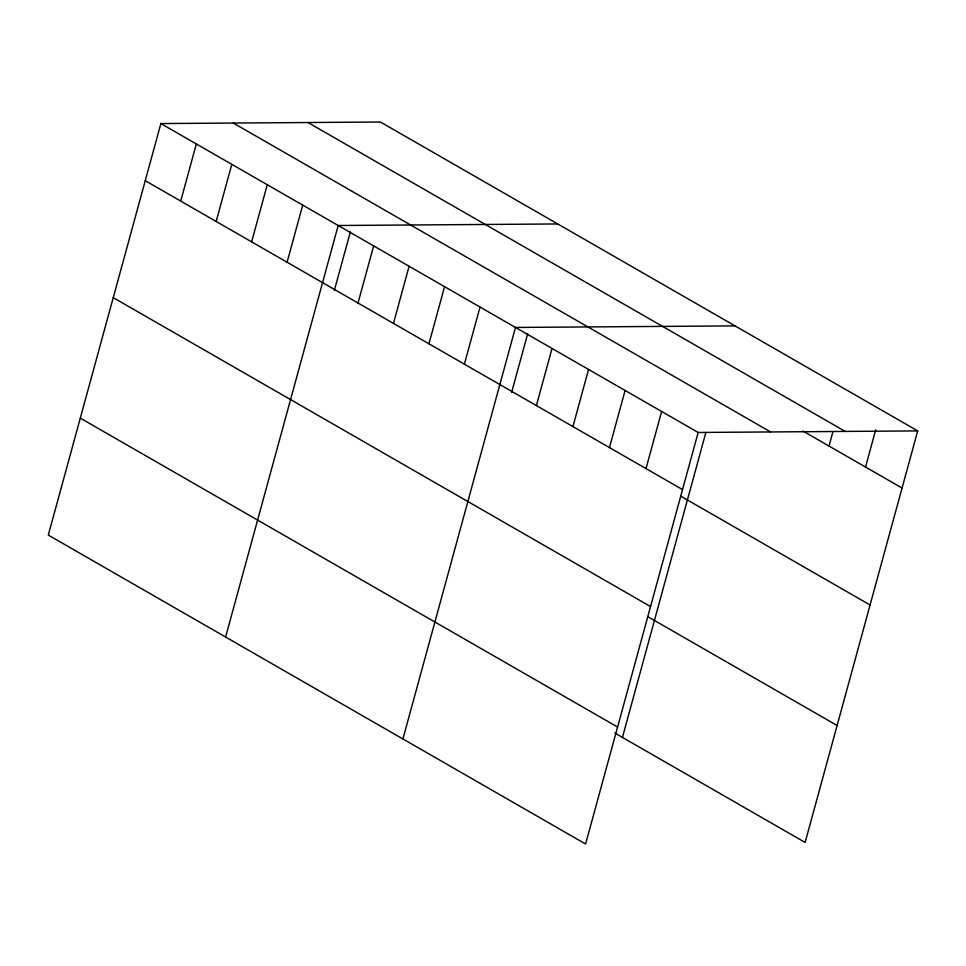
<?xml version="1.0" encoding="UTF-8"?>
<svg xmlns="http://www.w3.org/2000/svg" width="966" height="966" viewBox="0 0 966 966"><rect width="100%" height="100%" fill="white"/><g stroke="black" fill="none" stroke-linecap="round" stroke-linejoin="round"><path stroke-width="1.45" d="M917.7 430.908L380.411 122.006L160.875 123.563L48.3 535.092L585.589 843.994L698.164 432.466L917.7 430.908L805.125 842.437L614.847 733.037M180.714 201.085L196.339 143.958M216.167 221.468L231.804 164.341M251.631 241.862L267.256 184.723M287.095 262.245L302.72 205.118M225.609 637.029L338.185 225.501L557.72 223.955M334.357 290.38L350.356 231.912M358.012 303.022L373.649 245.895M393.476 323.405L409.101 266.278M428.94 343.799L444.565 286.661M464.392 364.182L480.03 307.055M402.907 738.966L515.482 327.438L735.017 325.892M511.654 392.317L527.653 333.85M536.396 405.575L552.021 348.448M572.935 426.586L588.56 369.447M609.461 447.584L625.099 390.457M646 468.595L661.625 411.468M622.442 737.408L705.735 432.937M828.997 446.026L832.909 431.754M865.536 467.037L875.691 429.906M307.973 122.525L845.25 431.428M802.903 431.029L902.075 488.047M233.325 123.056L770.614 431.959M160.875 123.563L698.164 432.466M145.25 180.69L682.539 489.593M681.066 496.319L870.076 604.994M113.251 297.649L650.541 606.551M648.101 616.815L837.111 725.49M80.299 418.133L617.576 727.036"/></g></svg>
